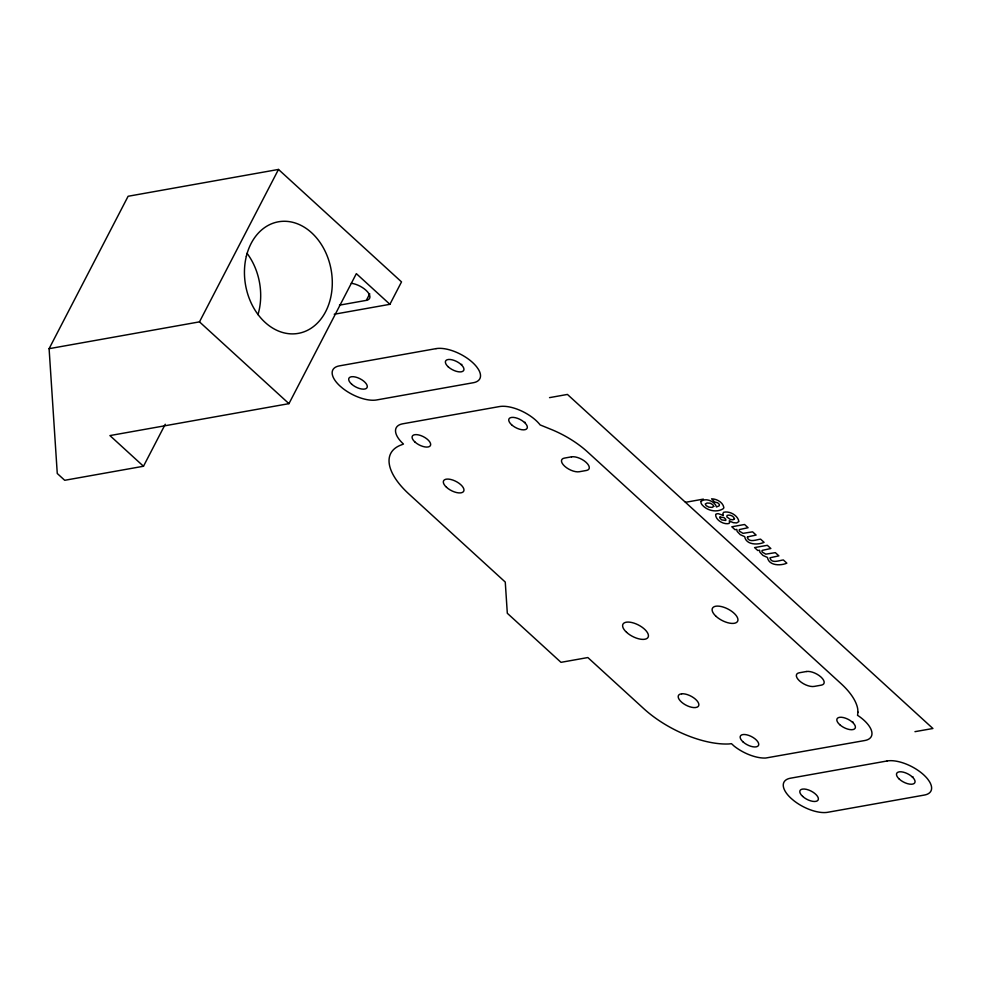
<?xml version="1.0" encoding="UTF-8"?>
<svg xmlns="http://www.w3.org/2000/svg" width="982" height="982" viewBox="0 0 982 982"><rect width="100%" height="100%" fill="white"/><g stroke="black" fill="none" stroke-linecap="round" stroke-linejoin="round"><path stroke-width="1.47" d="M165.246 424.261L143.482 466.254L64.714 480.296L57.263 473.484L49.1 348.684L128.114 196.265L278.483 169.444L401.515 281.895L389.903 304.31L334.236 314.24M49.1 348.684L199.481 321.863L278.483 169.444M143.482 466.254L109.935 435.578L288.954 403.651L356.343 273.647L389.903 304.31M339.477 305.156L366.323 300.369L369.748 293.778M461.147 364.567L461.822 364.396M524.523 422.493L525.21 422.334M912.253 776.897L912.929 776.737M549.527 397.636L567.436 394.433L932.9 728.497L914.966 731.664M685.448 502.318L703.358 499.126M852.56 722.335L853.284 722.212M199.481 321.863L288.954 403.651M351.31 283.295A14.165 6.432 27.4 0 1 367.44 291.752A14.165 6.432 27.4 0 1 366.323 300.369M247.071 253.344A56.674 43.466 79.9 0 1 257.971 314.645M729.675 521.945L729.098 523.455C723.82 524.94 715.264 519.994 715.669 514.408A7.267 3.302 27.4 0 1 718.37 513.709L723.353 515.489L722.752 514.089L723.562 512.309C729.528 510.665 737.973 515.39 738.894 521.54L736.66 522.94L733.259 522.67L729.221 520.865L729.675 521.945M857.961 712.171L857.544 715.362L858.587 715.988A28.331 12.864 27.4 0 1 864.761 740.526L765.702 758.03A28.331 12.864 27.4 0 1 734.254 746.21L731.467 743.681L728.889 743.963A70.839 32.16 27.4 0 1 643.775 708.66L587.85 657.547L560.992 662.334L507.313 613.271L505.264 582.068L408.893 493.983A70.839 32.16 27.4 0 1 401.613 444.809L403.467 444.048A28.331 12.864 27.4 0 1 402.73 423.807L499.408 406.573A28.331 12.864 27.4 0 1 540.161 424.936L552.338 429.883A60.319 27.386 27.4 0 1 587.555 451.941L841.058 683.656A60.319 27.386 27.4 0 1 857.728 709.029L857.961 712.171M701.099 501.323L700.939 502.146A8.286 3.768 27.4 0 0 702.4 505.165C707.457 510.849 717.007 512.923 723.452 508.553L723.869 507.584C722.948 502.232 716.737 498.881 711.594 498.819L714.638 501.998L717.732 502.821L719.401 504.466L719.266 505.791L716.516 506.97C714.933 501.421 705.763 497.457 701.099 501.323M719.966 517.048L720.027 518.3L721.807 519.932L725.784 520.46L725.747 519.22L723.955 517.575L719.966 517.048M734.499 518.742L733.038 519.785L730.326 519.478L726.827 516.863L727.085 515.427C729.773 514.359 733.603 515.967 734.499 518.742M713.742 506.368L712.171 507.399L708.857 507.142L706.156 505.656L705.272 504.036L707.052 503.017L710.256 503.214L712.797 504.674L713.742 506.368M747.633 536.872L747.277 537.35C748.775 543.107 756.877 539.523 760.571 539.143L764.094 542.359C757.908 545.084 746.124 545.108 744.675 536.638L740.219 534.638L737.175 531.434L736.782 529.433L735.052 529.74L731.811 526.782L744.565 524.498L748.075 527.715L739.532 529.543A3.658 1.657 27.4 0 0 739.63 531.299L743.006 533.349L752.58 531.839L756.103 535.055L747.633 536.872M770.391 557.69L770.035 558.169C771.545 563.913 779.647 560.329 783.341 559.949L786.852 563.165C780.678 565.89 768.894 565.914 767.445 557.445L762.977 555.444L759.933 552.252L759.552 550.239L757.809 550.546L754.581 547.588L767.323 545.317L770.833 548.521L762.29 550.362A3.658 1.657 27.4 0 0 762.388 552.117L765.776 554.155L775.35 552.645L778.861 555.861L770.391 557.69M681.704 693.783L679.925 694.2A11.33 5.143 27.4 0 0 681.704 702.265A11.33 5.143 27.4 0 0 695.342 707.58L697.122 707.175A11.33 5.143 27.4 0 0 695.342 699.098A11.33 5.143 27.4 0 0 681.704 693.783M436.02 348.635L339.355 365.881A28.331 12.864 27.4 0 0 340.091 386.11L342.681 388.307A28.331 12.864 27.4 0 0 376.634 399.956L473.312 382.722A28.331 12.864 27.4 0 0 478.344 369.244L476.786 367.01A28.331 12.864 27.4 0 0 436.02 348.635M571.512 456.839L564.355 458.115A11.33 5.143 27.4 0 0 564.65 466.205A11.33 5.143 27.4 0 0 579.257 471.741L586.426 470.464A11.33 5.143 27.4 0 0 586.131 462.375A11.33 5.143 27.4 0 0 571.512 456.839M806.382 671.516L799.225 672.793A11.33 5.143 27.4 0 0 799.52 680.894A11.33 5.143 27.4 0 0 814.139 686.43L821.296 685.154A11.33 5.143 27.4 0 0 821.001 677.052A11.33 5.143 27.4 0 0 806.382 671.516M887.127 760.964L790.461 778.21A28.331 12.864 27.4 0 0 791.197 798.44L793.787 800.637A28.331 12.864 27.4 0 0 827.74 812.286L924.406 795.052A28.331 12.864 27.4 0 0 929.438 781.574L927.892 779.34A28.331 12.864 27.4 0 0 887.127 760.964M839.671 724.63A10.201 4.628 27.4 0 0 855.15 728.227A10.201 4.628 27.4 0 0 843.526 717.597A10.201 4.628 27.4 0 0 839.671 724.63M626.565 632.322A14.165 6.432 27.4 0 0 648.071 637.306A14.165 6.432 27.4 0 0 631.917 622.551A14.165 6.432 27.4 0 0 626.565 632.322M716.074 616.352A14.165 6.432 27.4 0 0 737.58 621.336A14.165 6.432 27.4 0 0 721.439 606.581A14.165 6.432 27.4 0 0 716.074 616.352M414.932 441.998A10.201 4.628 27.4 0 0 430.411 445.583A10.201 4.628 27.4 0 0 418.786 434.965A10.201 4.628 27.4 0 0 414.932 441.998M511.561 424.727A10.201 4.628 27.4 0 0 527.064 428.373A10.201 4.628 27.4 0 0 515.501 417.731A10.201 4.628 27.4 0 0 511.561 424.727M743.006 741.876A10.201 4.628 27.4 0 0 758.485 745.461A10.201 4.628 27.4 0 0 746.86 734.843A10.201 4.628 27.4 0 0 743.006 741.876M446.491 487.281A11.33 5.143 27.4 0 0 463.688 491.258A11.33 5.143 27.4 0 0 450.775 479.462A11.33 5.143 27.4 0 0 446.491 487.281M351.556 384.072A10.201 4.628 27.4 0 0 367.035 387.657A10.201 4.628 27.4 0 0 355.41 377.027A10.201 4.628 27.4 0 0 351.556 384.072M448.185 366.789A10.201 4.628 27.4 0 0 463.688 370.435A10.201 4.628 27.4 0 0 452.125 359.805A10.201 4.628 27.4 0 0 448.185 366.789M802.65 796.402A10.201 4.628 27.4 0 0 818.129 799.986A10.201 4.628 27.4 0 0 806.504 789.368A10.201 4.628 27.4 0 0 802.65 796.402M899.291 779.119A10.201 4.628 27.4 0 0 914.794 782.764A10.201 4.628 27.4 0 0 903.231 772.134A10.201 4.628 27.4 0 0 899.291 779.119M246.347 256.265A56.674 43.466 79.9 0 0 298.295 333.377A56.674 43.466 79.9 0 0 320.463 243.094A56.674 43.466 79.9 0 0 246.347 256.265"/></g></svg>
